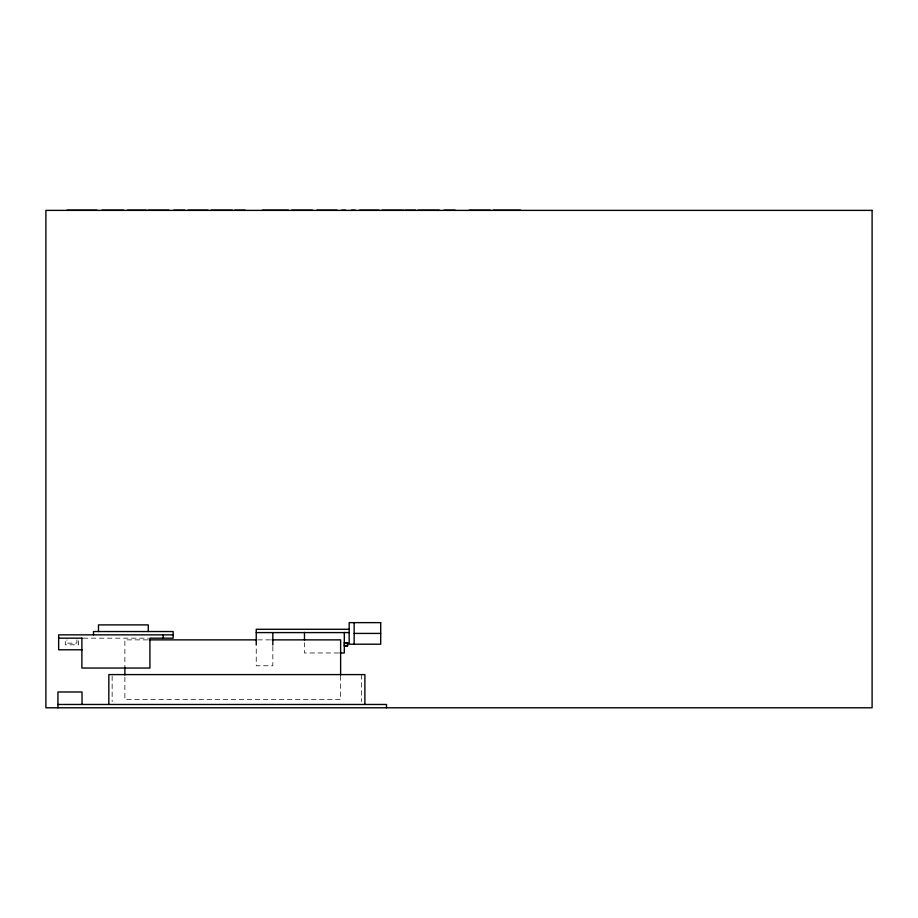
<?xml version="1.0" encoding="UTF-8"?>
<svg xmlns="http://www.w3.org/2000/svg" width="918" height="918" viewBox="0 0 918 918"><rect width="100%" height="100%" fill="white"/><g stroke="black" fill="none" stroke-linecap="round" stroke-linejoin="round"><path stroke-width="0.69" stroke-dasharray="4.59 3.44" d="M83.297 638.171L148.509 638.171M147.741 639.869L124.882 639.869L124.882 667.26M257.763 639.869L270.615 639.869M338.616 652.962L304.478 652.962L304.478 642.669M361.577 674.592L361.577 701.627M340.624 675.832L340.624 699.424L124.882 699.424L124.882 675.832M272.83 646.421L272.83 665.779L256.237 665.779L256.237 646.421M112.145 676.015L112.145 701.627M78.558 640.821L78.558 644.815L65.281 644.815L65.281 640.821M76.905 639.835L76.905 643.151L66.945 643.151L66.945 639.835"/><path stroke-width="1.38" d="M66.98 210.211L97.09 210.211M101.978 210.211L123.643 210.211M127.327 210.211L146.306 210.211M148.016 210.211L168.935 210.211M173.766 210.211L184.908 210.211M187.949 210.211L208.111 210.211M211.037 210.211L232.38 210.211M234.629 210.211L245.278 210.211M262.318 210.211L288.413 210.211M291.637 210.211L312.545 210.211M316.974 210.211L337.135 210.211M341.737 210.211L345.593 210.211M351.364 210.211L355.277 210.211M359.535 210.211L379.134 210.211M381.922 210.211L403.576 210.211M405.01 210.211L415.659 210.211M417.954 210.211L439.297 210.211M443.979 210.211L455.121 210.211M469.167 210.211L490.338 210.211M493.046 210.211L520.632 210.211M349.173 629.278L256.237 629.278L256.237 645.044M256.237 632.594L349.173 632.594M354.153 633.42L380.706 633.42M173.158 634.854L58.649 634.854L58.649 649.783L82.161 649.783M58.649 638.171L82.161 638.171M149.175 639.869L256.329 639.869M272.049 639.869L340.624 639.869L340.624 675.051M344.307 642.669L347.635 642.669L347.635 645.985L344.307 645.985M340.039 652.962L344.307 652.962L344.307 632.376M57.926 704.473L386.524 704.473L386.524 707.789M364.894 704.473L364.894 674.592L108.829 674.592L108.829 704.473M354.153 622.634L354.153 644.207M304.478 632.376L304.478 640.007M272.83 632.594L272.83 645.044M163.197 634.854L163.197 638.171M148.268 631.538L148.268 624.894L98.478 624.894L98.478 631.538M124.882 667.26L124.882 675.051M93.498 634.854L93.498 631.538L173.158 631.538L173.158 638.171L149.921 638.171L149.921 668.04L81.886 668.04L81.886 638.171M82.023 704.473L82.023 691.988L57.926 691.988L57.926 707.789M872.1 210.383L45.9 210.383L45.9 707.789L872.1 707.789L872.1 210.383M380.706 622.634L349.173 622.634L349.173 644.207L380.706 644.207L380.706 622.634M347.497 642.807L344.445 642.807L344.445 645.847L347.497 645.847L347.497 642.807"/></g></svg>
